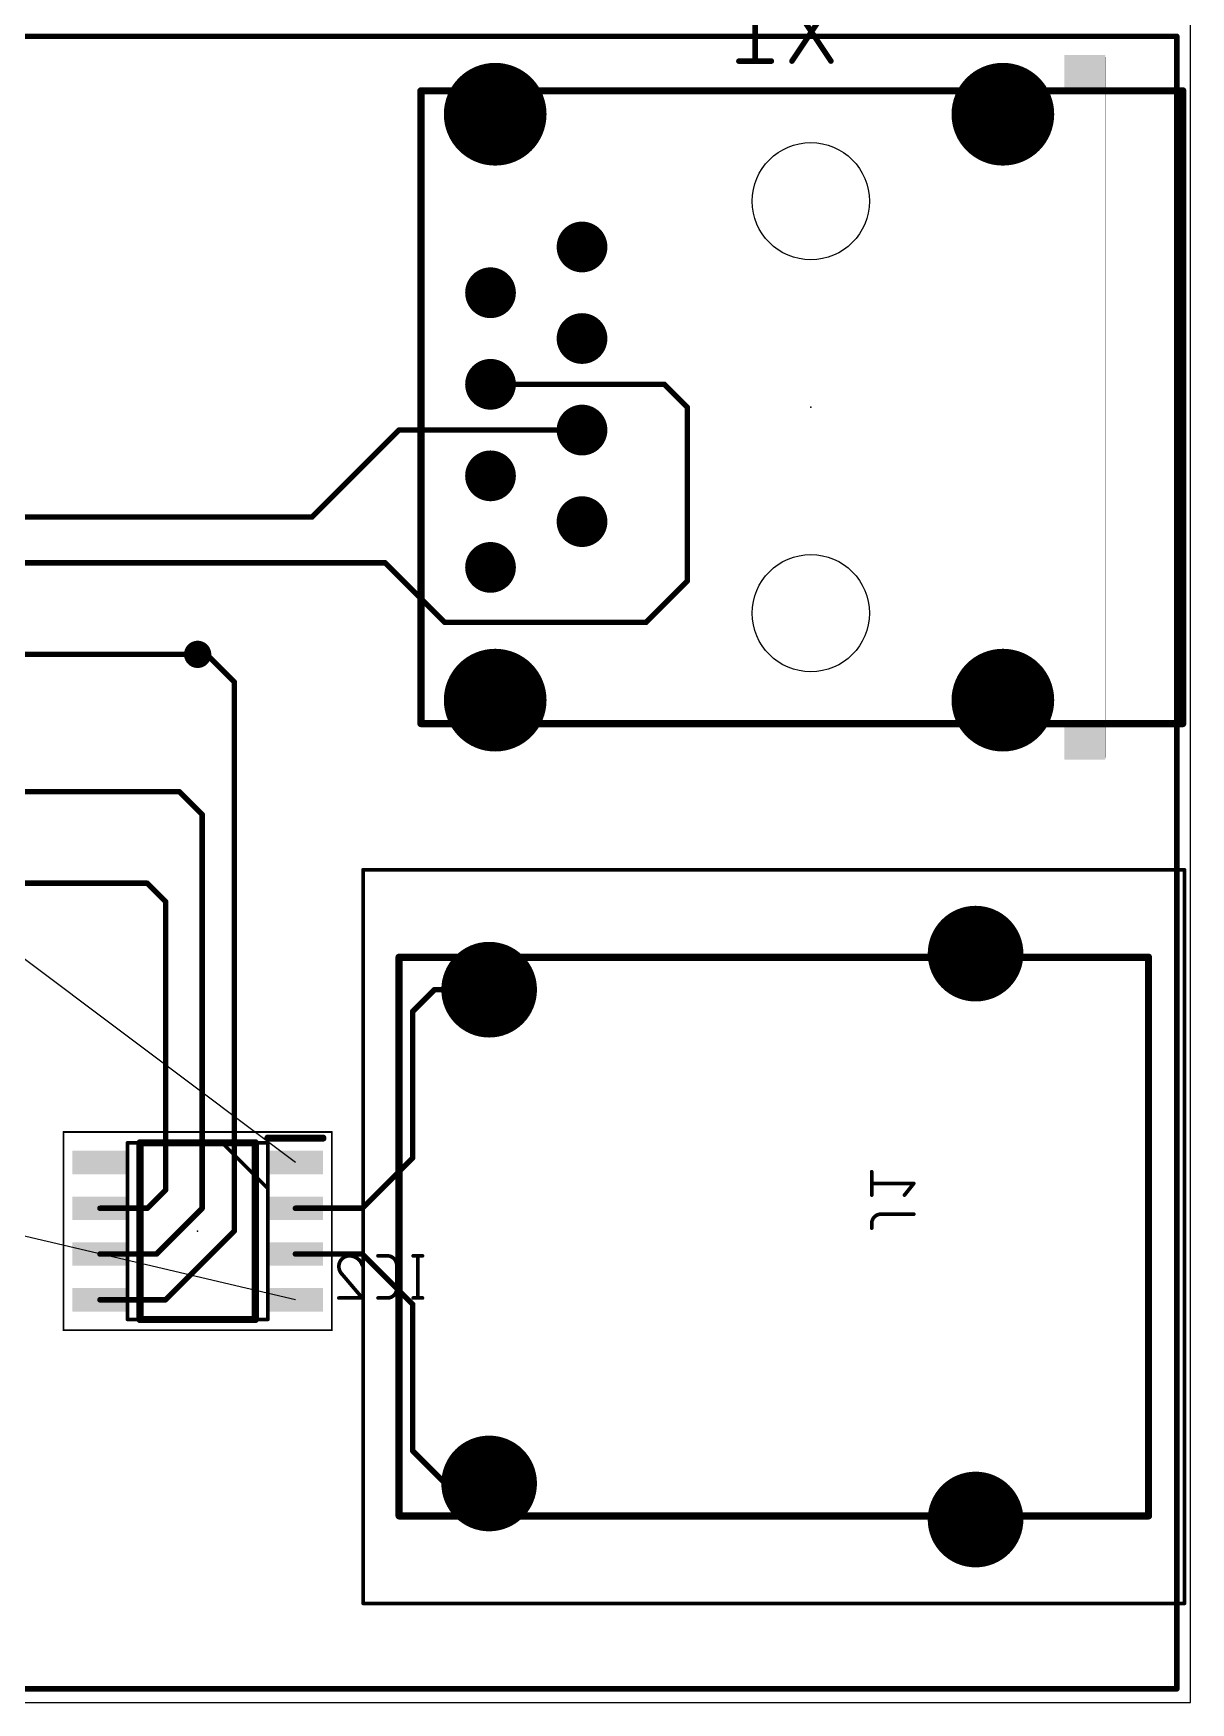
# Model space of a CAD drawing. Extents: x -15 to 70, y 0 to 100.
# Drawn here: x 37.48 to 69.6, y 0 to 46.31 of the extents above; entities that cross this region are included whole.
import ezdxf

# ---------------------------------------------------------------- set-up
doc = ezdxf.new("R2010")
doc.units = 0
for name, color, linetype in [('1', 12, 'CONTINUOUS'), ('15', 12, 'CONTINUOUS'), ('16', 132, 'CONTINUOUS'), ('17', 110, 'CONTINUOUS'), ('18', 110, 'CONTINUOUS'), ('19', 53, 'CONTINUOUS'), ('2', 132, 'CONTINUOUS'), ('20', 31, 'CONTINUOUS'), ('22', 253, 'CONTINUOUS'), ('24', 53, 'CONTINUOUS'), ('26', 253, 'CONTINUOUS'), ('52', 253, 'CONTINUOUS')]:
    doc.layers.add(name, color=color, linetype=linetype)

# ---------------------------------------------------------------- blocks, each defined once
blk = doc.blocks.new('RECT')
blk.add_solid([(-0.5, -0.5), (0.5, -0.5), (-0.5, 0.5), (0.5, 0.5)])
blk = doc.blocks.new('ROUNDP')
at = {"const_width": 0.5}
blk.add_lwpolyline([(0, -0.25, 1), (0, 0.25, 1), (0, -0.25)], format="xyb", dxfattribs=at)
blk = doc.blocks.new('ROUNDV')
at = {"const_width": 0.5}
blk.add_lwpolyline([(0, -0.25, 1), (0, 0.25, 1), (0, -0.25)], format="xyb", dxfattribs=at)

msp = doc.modelspace()

# ---------------------------------------------------------------- linework, layer by layer
at = {"layer": '1', "const_width": 0.1524}
msp.add_lwpolyline([(42.037, 29.083), (21.463, 29.083)], dxfattribs=at)
at = {"layer": '1', "const_width": 0.0762}
msp.add_lwpolyline([(42.037, 29.0449, 1), (42.037, 29.1211)], format="xyb", dxfattribs=at)
at = {"layer": '15', "const_width": 0.1524}
for points in [[(0.381, 46.228), (69.215, 46.228)], [(69.215, 46.228), (69.215, 0.381)], [(69.215, 0.381), (0.381, 0.381)]]:
    msp.add_lwpolyline(points, dxfattribs=at)
at = {"layer": '15', "const_width": 0.0762}
for points in [[(69.2531, 46.228, 1), (69.1769, 46.228)], [(69.215, 46.1899, 1), (69.215, 46.2661)], [(69.1769, 0.381, 1), (69.2531, 0.381)], [(69.215, 0.3429, 1), (69.215, 0.4191)]]:
    msp.add_lwpolyline(points, format="xyb", dxfattribs=at)
at = {"layer": '16', "const_width": 0.1524}
for points in [[(54.991, 36.576), (50.165, 36.576)], [(55.626, 35.941), (54.991, 36.576)], [(55.626, 31.115), (55.626, 35.941)], [(45.212, 32.893), (47.625, 35.306)], [(47.625, 35.306), (52.705, 35.306)], [(28.551, 32.893), (45.212, 32.893)], [(28.551, 31.623), (47.244, 31.623)], [(47.244, 31.623), (48.895, 29.972)], [(54.483, 29.972), (55.626, 31.115)], [(48.895, 29.972), (54.483, 29.972)], [(42.291, 29.083), (42.037, 29.083)], [(43.053, 28.321), (42.291, 29.083)], [(43.053, 13.081), (43.053, 28.321)], [(41.529, 25.273), (28.551, 25.273)], [(42.164, 24.638), (41.529, 25.273)], [(42.164, 13.716), (42.164, 24.638)], [(40.64, 22.733), (28.551, 22.733)], [(41.148, 22.225), (40.64, 22.733)], [(41.148, 14.224), (41.148, 22.225)], [(48.006, 19.177), (48.609, 19.78)], [(48.609, 19.78), (50.127, 19.78)], [(48.006, 15.113), (48.006, 19.177)], [(46.609, 13.716), (48.006, 15.113)], [(40.64, 13.716), (41.148, 14.224)], [(39.325, 13.716), (40.64, 13.716)], [(40.894, 12.446), (42.164, 13.716)], [(44.749, 13.716), (46.609, 13.716)], [(41.148, 11.176), (43.053, 13.081)], [(39.325, 12.446), (40.894, 12.446)], [(44.749, 12.446), (46.609, 12.446)], [(46.609, 12.446), (48.006, 11.049)], [(39.325, 11.176), (41.148, 11.176)], [(48.006, 11.049), (48.006, 6.985)], [(48.006, 6.985), (48.911, 6.08)], [(48.911, 6.08), (50.127, 6.08)]]:
    msp.add_lwpolyline(points, dxfattribs=at)
at = {"layer": '16', "const_width": 0.0762}
for points in [[(50.165, 36.6141, 1), (50.165, 36.5379)], [(55.0179, 36.6029, 1), (54.9641, 36.5491)], [(54.991, 36.5379, 1), (54.991, 36.6141)], [(55.6641, 35.941, 1), (55.5879, 35.941)], [(55.5991, 35.9141, 1), (55.6529, 35.9679)], [(47.625, 35.3441, 1), (47.625, 35.2679)], [(47.6519, 35.2791, 1), (47.5981, 35.3329)], [(52.705, 35.2679, 1), (52.705, 35.3441)], [(45.1851, 32.9199, 1), (45.2389, 32.8661)], [(45.212, 32.8549, 1), (45.212, 32.9311)], [(47.2709, 31.6499, 1), (47.2171, 31.5961)], [(47.244, 31.5849, 1), (47.244, 31.6611)], [(55.5879, 31.115, 1), (55.6641, 31.115)], [(55.6529, 31.0881, 1), (55.5991, 31.1419)], [(48.895, 30.0101, 1), (48.895, 29.9339)], [(48.8681, 29.9451, 1), (48.9219, 29.9989)], [(54.4561, 29.9989, 1), (54.5099, 29.9451)], [(54.483, 29.9339, 1), (54.483, 30.0101)], [(42.037, 29.1211, 1), (42.037, 29.0449)], [(42.3179, 29.1099, 1), (42.2641, 29.0561)], [(42.291, 29.0449, 1), (42.291, 29.1211)], [(43.0911, 28.321, 1), (43.0149, 28.321)], [(43.0261, 28.2941, 1), (43.0799, 28.3479)], [(41.5559, 25.2999, 1), (41.5021, 25.2461)], [(41.529, 25.2349, 1), (41.529, 25.3111)], [(42.2021, 24.638, 1), (42.1259, 24.638)], [(42.1371, 24.6111, 1), (42.1909, 24.6649)], [(40.6669, 22.7599, 1), (40.6131, 22.7061)], [(40.64, 22.6949, 1), (40.64, 22.7711)], [(41.1861, 22.225, 1), (41.1099, 22.225)], [(41.1211, 22.1981, 1), (41.1749, 22.2519)], [(48.609, 19.8181, 1), (48.609, 19.7419)], [(48.6359, 19.7531, 1), (48.5821, 19.8069)], [(50.127, 19.7419, 1), (50.127, 19.8181)], [(48.0441, 19.177, 1), (47.9679, 19.177)], [(47.9791, 19.2039, 1), (48.0329, 19.1501)], [(47.9679, 15.113, 1), (48.0441, 15.113)], [(48.0329, 15.0861, 1), (47.9791, 15.1399)], [(41.1099, 14.224, 1), (41.1861, 14.224)], [(41.1749, 14.1971, 1), (41.1211, 14.2509)], [(39.325, 13.7541, 1), (39.325, 13.6779)], [(40.6131, 13.7429, 1), (40.6669, 13.6891)], [(40.64, 13.6779, 1), (40.64, 13.7541)], [(42.1259, 13.716, 1), (42.2021, 13.716)], [(42.1909, 13.6891, 1), (42.1371, 13.7429)], [(44.749, 13.7541, 1), (44.749, 13.6779)], [(46.5821, 13.7429, 1), (46.6359, 13.6891)], [(46.609, 13.6779, 1), (46.609, 13.7541)], [(43.0149, 13.081, 1), (43.0911, 13.081)], [(43.0799, 13.0541, 1), (43.0261, 13.1079)], [(39.325, 12.4841, 1), (39.325, 12.4079)], [(40.8671, 12.4729, 1), (40.9209, 12.4191)], [(40.894, 12.4079, 1), (40.894, 12.4841)], [(44.749, 12.4841, 1), (44.749, 12.4079)], [(46.6359, 12.4729, 1), (46.5821, 12.4191)], [(46.609, 12.4079, 1), (46.609, 12.4841)], [(39.325, 11.2141, 1), (39.325, 11.1379)], [(41.1211, 11.2029, 1), (41.1749, 11.1491)], [(41.148, 11.1379, 1), (41.148, 11.2141)], [(48.0441, 11.049, 1), (47.9679, 11.049)], [(47.9791, 11.0221, 1), (48.0329, 11.0759)], [(47.9679, 6.985, 1), (48.0441, 6.985)], [(48.0329, 7.0119, 1), (47.9791, 6.9581)], [(48.911, 6.1181, 1), (48.911, 6.0419)], [(48.8841, 6.0531, 1), (48.9379, 6.1069)], [(50.127, 6.0419, 1), (50.127, 6.1181)]]:
    msp.add_lwpolyline(points, format="xyb", dxfattribs=at)
at = {"layer": '19'}
for p, q in [((44.749, 14.986), (19.201, 34.163)), ((42.037, 29.083), (21.463, 29.083)), ((44.749, 11.176), (30.168, 14.605))]:
    msp.add_line(p, q, dxfattribs=at)
at = {"layer": '2', "const_width": 0.1524}
for points in [[(0.381, 46.228), (69.215, 46.228)], [(69.215, 46.228), (69.215, 0.381)], [(69.215, 0.381), (0.381, 0.381)]]:
    msp.add_lwpolyline(points, dxfattribs=at)
at = {"layer": '2', "const_width": 0.0762}
for points in [[(69.2531, 46.228, 1), (69.1769, 46.228)], [(69.215, 46.1899, 1), (69.215, 46.2661)], [(69.1769, 0.381, 1), (69.2531, 0.381)], [(69.215, 0.3429, 1), (69.215, 0.4191)]]:
    msp.add_lwpolyline(points, format="xyb", dxfattribs=at)
at = {"layer": '20'}
for p, q in [((69.596, 0), (69.596, 88.265)), ((0, 0), (69.596, 0))]:
    msp.add_line(p, q, dxfattribs=at)
at = {"layer": '20', "const_width": 0.01}
msp.add_lwpolyline([(67.235, 26.2255), (67.235, 45.6565)], dxfattribs=at)
at = {"layer": '20', "const_width": 0.005}
for points in [[(67.2375, 45.6565, 1), (67.2325, 45.6565)], [(67.2325, 26.2255, 1), (67.2375, 26.2255)]]:
    msp.add_lwpolyline(points, format="xyb", dxfattribs=at)
at = {"layer": '20'}
for centre in [(59.055, 41.656), (59.055, 30.226)]:
    msp.add_circle(centre, 1.6256, dxfattribs=at)
at = {"layer": '22'}
for points, const_width in [([(48.236, 44.718), (48.236, 27.164)], 0.2032), ([(62.392, 44.718), (52.046, 44.718)], 0.2032), ([(69.377, 44.718), (66.016, 44.718)], 0.2032), ([(69.377, 27.164), (69.377, 44.718)], 0.2032), ([(52.046, 27.164), (62.392, 27.164)], 0.2032), ([(66.016, 27.164), (69.377, 27.164)], 0.2032), ([(68.427, 20.73), (66.827, 20.68)], 0.1), ([(66.827, 20.68), (66.827, 20.73)], 0.1), ([(68.427, 5.18), (68.427, 20.73)], 0.1), ([(45.512, 15.661), (43.987, 15.661)], 0.2), ([(43.637, 15.531), (40.437, 15.531)], 0.2), ([(40.437, 15.531), (40.437, 10.631)], 0.2), ([(43.637, 10.631), (43.637, 15.531)], 0.2), ([(40.437, 10.631), (43.637, 10.631)], 0.2), ([(67.227, 5.18), (68.427, 5.18)], 0.1)]:
    msp.add_lwpolyline(points, dxfattribs=dict(at, const_width=const_width))
for points, const_width in [([(48.2868, 44.718, 1), (48.1852, 44.718)], 0.1016), ([(52.046, 44.7688, 1), (52.046, 44.6672)], 0.1016), ([(62.392, 44.6672, 1), (62.392, 44.7688)], 0.1016), ([(66.016, 44.7688, 1), (66.016, 44.6672)], 0.1016), ([(69.4278, 44.718, 1), (69.3262, 44.718)], 0.1016), ([(69.377, 44.6672, 1), (69.377, 44.7688)], 0.1016), ([(48.1852, 27.164, 1), (48.2868, 27.164)], 0.1016), ([(52.046, 27.2148, 1), (52.046, 27.1132)], 0.1016), ([(62.392, 27.1132, 1), (62.392, 27.2148)], 0.1016), ([(66.016, 27.2148, 1), (66.016, 27.1132)], 0.1016), ([(69.3262, 27.164, 1), (69.4278, 27.164)], 0.1016), ([(69.377, 27.1132, 1), (69.377, 27.2148)], 0.1016), ([(66.852, 20.73, 1), (66.802, 20.73)], 0.05), ([(66.8262, 20.705, 1), (66.8278, 20.655)], 0.05), ([(66.802, 20.68, 1), (66.852, 20.68)], 0.05), ([(68.452, 20.73, 1), (68.402, 20.73)], 0.05), ([(68.4278, 20.705, 1), (68.4262, 20.755)], 0.05), ([(43.987, 15.711, 1), (43.987, 15.611)], 0.1), ([(45.512, 15.611, 1), (45.512, 15.711)], 0.1), ([(40.437, 15.581, 1), (40.437, 15.481)], 0.1), ([(40.487, 15.531, 1), (40.387, 15.531)], 0.1), ([(43.687, 15.531, 1), (43.587, 15.531)], 0.1), ([(43.637, 15.481, 1), (43.637, 15.581)], 0.1), ([(40.437, 10.681, 1), (40.437, 10.581)], 0.1), ([(40.387, 10.631, 1), (40.487, 10.631)], 0.1), ([(43.587, 10.631, 1), (43.687, 10.631)], 0.1), ([(43.637, 10.581, 1), (43.637, 10.681)], 0.1), ([(67.227, 5.205, 1), (67.227, 5.155)], 0.05), ([(68.402, 5.18, 1), (68.452, 5.18)], 0.05), ([(68.427, 5.155, 1), (68.427, 5.205)], 0.05)]:
    msp.add_lwpolyline(points, format="xyb", dxfattribs=dict(at, const_width=const_width))
at = {"layer": '24'}
for p in [(59.055, 35.941), (42.037, 13.081), (63.627, 5.08)]:
    msp.add_point(p, dxfattribs=at)
at = {"layer": '26'}
for points, const_width in [([(57.5088, 47.1678), (57.5088, 45.5422)], 0.1524), ([(59.6138, 45.5422), (58.5301, 47.1678)], 0.1524), ([(59.6138, 47.1678), (58.5301, 45.5422)], 0.1524), ([(57.9604, 45.5422), (57.0573, 45.5422)], 0.1524), ([(60.7448, 14.0799), (60.7448, 14.729)], 0.1016), ([(61.9132, 14.4044), (60.7448, 14.4044)], 0.1016), ([(61.6536, 14.0799), (61.9132, 14.4044)], 0.1016), ([(61.9132, 13.5525), (61.0044, 13.5525)], 0.1016), ([(60.7448, 13.2929), (60.7448, 13.163)], 0.1016), ([(47.3016, 12.3952), (47.042, 12.3952)], 0.1016), ([(47.5613, 11.4864), (47.5613, 12.1356)], 0.1016), ([(48.2776, 12.3952), (48.018, 12.3952)], 0.1016), ([(48.1478, 12.3952), (48.1478, 11.2268)], 0.1016), ([(46.0537, 11.8759), (46.6055, 11.2268)], 0.1016), ([(46.6055, 11.2268), (45.9564, 11.2268)], 0.1016), ([(47.042, 11.2268), (47.3016, 11.2268)], 0.1016), ([(48.2776, 11.2268), (48.018, 11.2268)], 0.1016)]:
    msp.add_lwpolyline(points, dxfattribs=dict(at, const_width=const_width))
for points, const_width in [([(57.0573, 45.5803, 1), (57.0573, 45.5041)], 0.0762), ([(57.4707, 45.5422, 1), (57.5469, 45.5422)], 0.0762), ([(57.9604, 45.5041, 1), (57.9604, 45.5803)], 0.0762), ([(58.4984, 45.5633, 1), (58.5618, 45.5211)], 0.0762), ([(59.5821, 45.5211, 1), (59.6455, 45.5633)], 0.0762), ([(60.7702, 14.729, 1), (60.7194, 14.729)], 0.0508), ([(60.7448, 14.4298, 1), (60.7448, 14.379)], 0.0508), ([(61.933, 14.3885, 1), (61.8934, 14.4203)], 0.0508), ([(61.9132, 14.379, 1), (61.9132, 14.4298)], 0.0508), ([(60.7194, 14.0799, 1), (60.7702, 14.0799)], 0.0508), ([(61.6337, 14.0957, 1), (61.6734, 14.064)], 0.0508), ([(61.0044, 13.5525, 0.4142), (60.7448, 13.2929)], 0.1016), ([(61.0044, 13.5779, 1), (61.0044, 13.5271)], 0.0508), ([(61.0044, 13.5271, 1), (61.0044, 13.5779)], 0.0508), ([(61.9132, 13.5271, 1), (61.9132, 13.5779)], 0.0508), ([(60.7702, 13.2929, 1), (60.7194, 13.2929)], 0.0508), ([(60.7194, 13.2929, 1), (60.7702, 13.2929)], 0.0508), ([(60.7194, 13.163, 1), (60.7702, 13.163)], 0.0508), ([(46.2485, 12.3952, 0.4142), (45.9564, 12.1031)], 0.1016), ([(45.9564, 12.1031, 0.2053), (46.0537, 11.8759)], 0.1016), ([(45.9818, 12.1031, 1), (45.931, 12.1031)], 0.0508), ([(45.931, 12.1031, 1), (45.9818, 12.1031)], 0.0508), ([(46.6055, 12.1356, 0.3252), (46.2485, 12.3952)], 0.1016), ([(46.2485, 12.4206, 1), (46.2485, 12.3698)], 0.0508), ([(46.2485, 12.3698, 1), (46.2485, 12.4206)], 0.0508), ([(46.5813, 12.1277, 1), (46.6296, 12.1434)], 0.0508), ([(47.042, 12.4206, 1), (47.042, 12.3698)], 0.0508), ([(47.5613, 12.1356, 0.4142), (47.3016, 12.3952)], 0.1016), ([(47.3016, 12.4206, 1), (47.3016, 12.3698)], 0.0508), ([(47.3016, 12.3698, 1), (47.3016, 12.4206)], 0.0508), ([(47.5867, 12.1356, 1), (47.5359, 12.1356)], 0.0508), ([(47.5359, 12.1356, 1), (47.5867, 12.1356)], 0.0508), ([(48.018, 12.4206, 1), (48.018, 12.3698)], 0.0508), ([(48.1732, 12.3952, 1), (48.1224, 12.3952)], 0.0508), ([(48.2776, 12.3698, 1), (48.2776, 12.4206)], 0.0508), ([(46.0731, 11.8924, 1), (46.0344, 11.8595)], 0.0508), ([(46.0362, 11.8575, 1), (46.0712, 11.8943)], 0.0508), ([(45.9564, 11.2522, 1), (45.9564, 11.2014)], 0.0508), ([(46.5861, 11.2103, 1), (46.6248, 11.2433)], 0.0508), ([(46.6055, 11.2014, 1), (46.6055, 11.2522)], 0.0508), ([(47.042, 11.2522, 1), (47.042, 11.2014)], 0.0508), ([(47.3016, 11.2268, 0.4142), (47.5613, 11.4864)], 0.1016), ([(47.3016, 11.2522, 1), (47.3016, 11.2014)], 0.0508), ([(47.3016, 11.2014, 1), (47.3016, 11.2522)], 0.0508), ([(47.5867, 11.4864, 1), (47.5359, 11.4864)], 0.0508), ([(47.5359, 11.4864, 1), (47.5867, 11.4864)], 0.0508), ([(48.018, 11.2522, 1), (48.018, 11.2014)], 0.0508), ([(48.1224, 11.2268, 1), (48.1732, 11.2268)], 0.0508), ([(48.2776, 11.2014, 1), (48.2776, 11.2522)], 0.0508)]:
    msp.add_lwpolyline(points, format="xyb", dxfattribs=dict(at, const_width=const_width))
at = {"layer": '52'}
for points, const_width in [([(52.232, 44.718), (48.236, 44.718)], 0.2032), ([(66.202, 44.718), (62.206, 44.718)], 0.2032), ([(48.236, 27.164), (52.232, 27.164)], 0.2032), ([(62.206, 27.164), (66.202, 27.164)], 0.2032), ([(69.427, 23.107), (46.627, 23.107)], 0.1), ([(46.627, 23.107), (46.627, 2.752)], 0.1), ([(69.427, 2.752), (69.427, 23.107)], 0.1), ([(68.427, 20.68), (47.627, 20.68)], 0.2), ([(47.627, 20.68), (47.627, 5.18)], 0.2), ([(68.427, 5.18), (68.427, 20.68)], 0.2), ([(45.762, 15.831), (38.312, 15.831)], 0.05), ([(38.312, 15.831), (38.312, 10.331)], 0.05), ([(45.762, 10.331), (45.762, 15.831)], 0.05), ([(43.987, 15.531), (40.087, 15.531)], 0.1), ([(40.087, 15.531), (40.087, 10.631)], 0.1), ([(43.987, 14.261), (42.717, 15.531)], 0.1), ([(43.987, 10.631), (43.987, 15.531)], 0.1), ([(40.087, 10.631), (43.987, 10.631)], 0.1), ([(38.312, 10.331), (45.762, 10.331)], 0.05), ([(47.627, 5.18), (68.427, 5.18)], 0.2), ([(46.627, 2.752), (69.427, 2.752)], 0.1)]:
    msp.add_lwpolyline(points, dxfattribs=dict(at, const_width=const_width))
for points, const_width in [([(48.236, 44.7688, 1), (48.236, 44.6672)], 0.1016), ([(52.232, 44.6672, 1), (52.232, 44.7688)], 0.1016), ([(62.206, 44.7688, 1), (62.206, 44.6672)], 0.1016), ([(66.202, 44.6672, 1), (66.202, 44.7688)], 0.1016), ([(48.236, 27.2148, 1), (48.236, 27.1132)], 0.1016), ([(52.232, 27.1132, 1), (52.232, 27.2148)], 0.1016), ([(62.206, 27.2148, 1), (62.206, 27.1132)], 0.1016), ([(66.202, 27.1132, 1), (66.202, 27.2148)], 0.1016), ([(46.627, 23.132, 1), (46.627, 23.082)], 0.05), ([(46.652, 23.107, 1), (46.602, 23.107)], 0.05), ([(69.452, 23.107, 1), (69.402, 23.107)], 0.05), ([(69.427, 23.082, 1), (69.427, 23.132)], 0.05), ([(47.627, 20.73, 1), (47.627, 20.63)], 0.1), ([(47.677, 20.68, 1), (47.577, 20.68)], 0.1), ([(68.477, 20.68, 1), (68.377, 20.68)], 0.1), ([(68.427, 20.63, 1), (68.427, 20.73)], 0.1), ([(38.312, 15.8435, 1), (38.312, 15.8185)], 0.025), ([(38.3245, 15.831, 1), (38.2995, 15.831)], 0.025), ([(45.7745, 15.831, 1), (45.7495, 15.831)], 0.025), ([(45.762, 15.8185, 1), (45.762, 15.8435)], 0.025), ([(40.087, 15.556, 1), (40.087, 15.506)], 0.05), ([(40.112, 15.531, 1), (40.062, 15.531)], 0.05), ([(42.7347, 15.5487, 1), (42.6993, 15.5133)], 0.05), ([(44.012, 15.531, 1), (43.962, 15.531)], 0.05), ([(43.987, 15.506, 1), (43.987, 15.556)], 0.05), ([(43.9693, 14.2433, 1), (44.0047, 14.2787)], 0.05), ([(40.087, 10.656, 1), (40.087, 10.606)], 0.05), ([(40.062, 10.631, 1), (40.112, 10.631)], 0.05), ([(43.962, 10.631, 1), (44.012, 10.631)], 0.05), ([(43.987, 10.606, 1), (43.987, 10.656)], 0.05), ([(38.312, 10.3435, 1), (38.312, 10.3185)], 0.025), ([(38.2995, 10.331, 1), (38.3245, 10.331)], 0.025), ([(45.7495, 10.331, 1), (45.7745, 10.331)], 0.025), ([(45.762, 10.3185, 1), (45.762, 10.3435)], 0.025), ([(47.627, 5.23, 1), (47.627, 5.13)], 0.1), ([(47.577, 5.18, 1), (47.677, 5.18)], 0.1), ([(68.377, 5.18, 1), (68.477, 5.18)], 0.1), ([(68.427, 5.13, 1), (68.427, 5.23)], 0.1), ([(46.627, 2.777, 1), (46.627, 2.727)], 0.05), ([(69.427, 2.727, 1), (69.427, 2.777)], 0.05), ([(46.602, 2.752, 1), (46.652, 2.752)], 0.05), ([(69.402, 2.752, 1), (69.452, 2.752)], 0.05)]:
    msp.add_lwpolyline(points, format="xyb", dxfattribs=dict(at, const_width=const_width))

# ---------------------------------------------------------------- block references
at = {"layer": '16', "xscale": 1.525, "yscale": 0.65, "rotation": 180}
for p in [(39.325, 14.986), (44.749, 14.986), (39.325, 13.716), (44.749, 13.716), (39.325, 12.446), (44.749, 12.446), (39.325, 11.176), (44.749, 11.176)]:
    msp.add_blockref('RECT', p, dxfattribs=at)
at = {"layer": '17'}
for p, xscale, yscale, rotation in [((50.295, 44.069), 2.85, 2.85, 270), ((50.295, 44.069), 2.85, 2.85, 270), ((50.295, 44.069), 2.85, 2.85, 270), ((50.295, 44.069), 2.85, 2.85, 270), ((64.385, 44.069), 2.85, 2.85, 270), ((64.385, 44.069), 2.85, 2.85, 270), ((64.385, 44.069), 2.85, 2.85, 270), ((64.385, 44.069), 2.85, 2.85, 270), ((52.705, 40.386), 1.408, 1.408, 270), ((52.705, 40.386), 1.408, 1.408, 270), ((52.705, 40.386), 1.408, 1.408, 270), ((52.705, 40.386), 1.408, 1.408, 270), ((50.165, 39.116), 1.408, 1.408, 270), ((50.165, 39.116), 1.408, 1.408, 270), ((50.165, 39.116), 1.408, 1.408, 270), ((50.165, 39.116), 1.408, 1.408, 270), ((52.705, 37.846), 1.408, 1.408, 270), ((52.705, 37.846), 1.408, 1.408, 270), ((52.705, 37.846), 1.408, 1.408, 270), ((52.705, 37.846), 1.408, 1.408, 270), ((50.165, 36.576), 1.408, 1.408, 270), ((50.165, 36.576), 1.408, 1.408, 270), ((50.165, 36.576), 1.408, 1.408, 270), ((50.165, 36.576), 1.408, 1.408, 270), ((52.705, 35.306), 1.408, 1.408, 270), ((52.705, 35.306), 1.408, 1.408, 270), ((52.705, 35.306), 1.408, 1.408, 270), ((52.705, 35.306), 1.408, 1.408, 270), ((50.165, 34.036), 1.408, 1.408, 270), ((50.165, 34.036), 1.408, 1.408, 270), ((50.165, 34.036), 1.408, 1.408, 270), ((50.165, 34.036), 1.408, 1.408, 270), ((52.705, 32.766), 1.408, 1.408, 270), ((52.705, 32.766), 1.408, 1.408, 270), ((52.705, 32.766), 1.408, 1.408, 270), ((52.705, 32.766), 1.408, 1.408, 270), ((50.165, 31.496), 1.408, 1.408, 270), ((50.165, 31.496), 1.408, 1.408, 270), ((50.165, 31.496), 1.408, 1.408, 270), ((50.165, 31.496), 1.408, 1.408, 270), ((50.295, 27.813), 2.85, 2.85, 270), ((50.295, 27.813), 2.85, 2.85, 270), ((50.295, 27.813), 2.85, 2.85, 270), ((50.295, 27.813), 2.85, 2.85, 270), ((64.385, 27.813), 2.85, 2.85, 270), ((64.385, 27.813), 2.85, 2.85, 270), ((64.385, 27.813), 2.85, 2.85, 270), ((64.385, 27.813), 2.85, 2.85, 270), ((63.627, 20.78), 2.655, 2.655, 90), ((63.627, 20.78), 2.655, 2.655, 90), ((63.627, 20.78), 2.655, 2.655, 90), ((63.627, 20.78), 2.655, 2.655, 90), ((50.127, 19.78), 2.655, 2.655, 90), ((50.127, 19.78), 2.655, 2.655, 90), ((50.127, 19.78), 2.655, 2.655, 90), ((50.127, 19.78), 2.655, 2.655, 90), ((50.127, 6.08), 2.655, 2.655, 90), ((50.127, 6.08), 2.655, 2.655, 90), ((50.127, 6.08), 2.655, 2.655, 90), ((50.127, 6.08), 2.655, 2.655, 90), ((63.627, 5.08), 2.655, 2.655, 90), ((63.627, 5.08), 2.655, 2.655, 90), ((63.627, 5.08), 2.655, 2.655, 90), ((63.627, 5.08), 2.655, 2.655, 90)]:
    msp.add_blockref('ROUNDP', p, dxfattribs=dict(at, xscale=xscale, yscale=yscale, rotation=rotation))
at = {"layer": '18', "xscale": 0.7564, "yscale": 0.7564}
msp.add_blockref('ROUNDV', (42.037, 29.083), dxfattribs=at)
msp.add_blockref('ROUNDV', (42.037, 29.083), dxfattribs=at)
at = {"layer": '22', "xscale": 0.925, "yscale": 1.143, "rotation": 270}
for p in [(66.6585, 45.2535), (66.6585, 26.6285)]:
    msp.add_blockref('RECT', p, dxfattribs=at)

doc.saveas('drawing.dxf')
